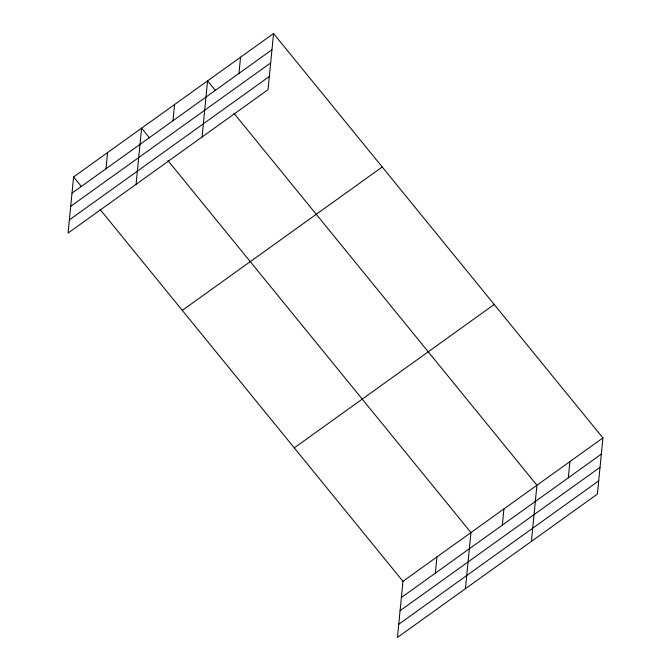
<?xml version="1.0" encoding="UTF-8"?>
<svg xmlns="http://www.w3.org/2000/svg" width="671" height="671" viewBox="0 0 671 671"><rect width="100%" height="100%" fill="white"/><g stroke="black" fill="none" stroke-linecap="round" stroke-linejoin="round"><path stroke-width="1.01" d="M73.6 176.934L68.09 233.063L268.039 89.679L273.542 33.55L73.6 176.934L81.501 186.639M106.001 168.765L107.586 152.56M136.079 184.315L141.581 128.186L149.482 137.891M172.984 120.73L174.569 104.525M202.055 137.001L207.565 80.864L215.466 90.577M238.968 73.407L240.554 57.211M99.945 209.285L402.961 581.321L397.458 637.45L597.4 494.066L602.91 437.937L273.542 33.55M435.362 573.143L436.947 556.947M465.439 588.702L470.941 532.564L167.926 160.537M502.344 525.108L503.929 508.912M531.424 541.38L536.926 485.25L233.911 113.214M568.329 477.794L569.914 461.589M72.007 193.139L271.956 49.755M70.715 206.316L270.665 62.931M69.381 219.895L269.331 76.502M182.286 310.388L382.235 166.995M294.267 447.876L494.217 304.483M402.961 581.321L602.91 437.937M401.367 597.525L601.317 454.133M400.075 610.702L600.025 467.31M398.75 624.273L598.691 480.889"/></g></svg>
